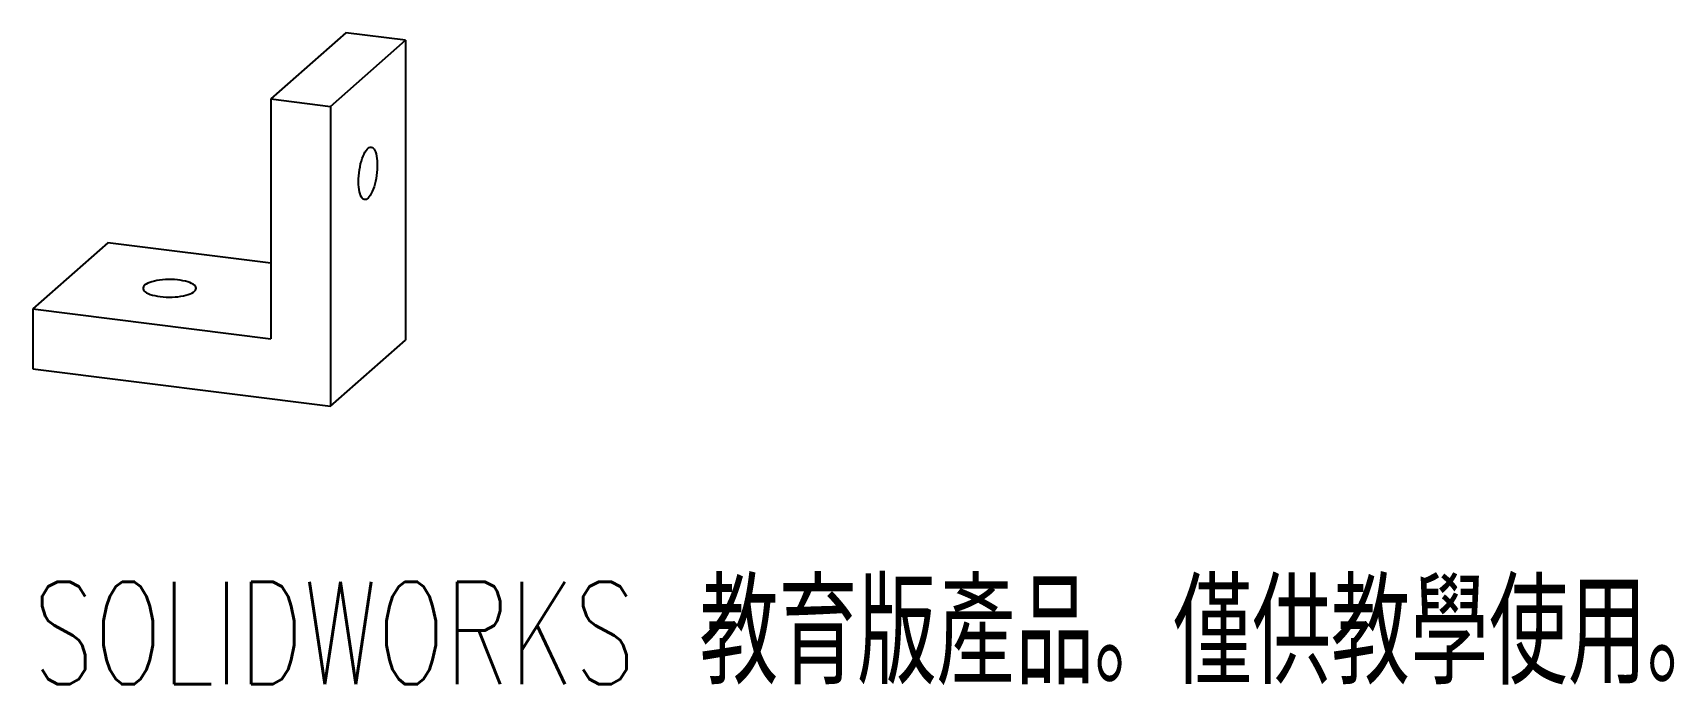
# Paper-space layout '_二等角視圖' of a CAD drawing. Header units: millimetres. Extents: x -8.8 to 68.6, y -15.6 to 15.2.
import ezdxf

# ---------------------------------------------------------------- set-up
doc = ezdxf.new("R2010")
doc.units = ezdxf.units.MM
doc.styles.add('SLDTEXTSTYLE0', font='TXT', dxfattribs={"width": 0.7, "bigfont": 'bigfont'})

psp = doc.layouts.new('_二等角視圖')

# ---------------------------------------------------------------- linework, layer by layer
at = {"color": 7, "linetype": 'Continuous', "lineweight": 25}
for p, q in [((5.977, 15.171), (2.442, 12.053)), ((5.248, 11.699), (8.783, 14.817)), ((8.783, 14.817), (5.977, 15.171)), ((8.783, 14.817), (8.783, 0.675)), ((2.442, 12.053), (2.442, 0.739)), ((2.442, 12.053), (5.248, 11.699)), ((5.248, 11.699), (5.248, -2.443)), ((-5.248, 5.271), (-8.783, 2.153)), ((2.442, 4.303), (-5.248, 5.271)), ((-8.783, 2.153), (-8.783, -0.675)), ((-8.783, 2.153), (2.442, 0.739)), ((5.248, -2.443), (8.783, 0.675)), ((-8.783, -0.675), (5.248, -2.443))]:
    psp.add_line(p, q, dxfattribs=at)
at = {"color": 7, "linetype": 'Continuous', "lineweight": 25, "flags": 128}
for points in [[(6.574, 8.154), (6.577, 8.291), (6.585, 8.432), (6.599, 8.573), (6.619, 8.714), (6.644, 8.853), (6.673, 8.988), (6.708, 9.118), (6.746, 9.239), (6.787, 9.352), (6.832, 9.454), (6.879, 9.545), (6.928, 9.622), (6.978, 9.685), (7.028, 9.733), (7.079, 9.766), (7.128, 9.783), (7.176, 9.784), (7.222, 9.768), (7.265, 9.737), (7.305, 9.69), (7.341, 9.628), (7.373, 9.552), (7.4, 9.463), (7.423, 9.362), (7.44, 9.25), (7.451, 9.129), (7.457, 9.001), (7.457, 8.866), (7.451, 8.727), (7.44, 8.586), (7.423, 8.444), (7.4, 8.304), (7.373, 8.167), (7.341, 8.034), (7.305, 7.909), (7.265, 7.791), (7.222, 7.684), (7.176, 7.587), (7.128, 7.503), (7.079, 7.433), (7.028, 7.377), (6.978, 7.337), (6.928, 7.312), (6.879, 7.303), (6.832, 7.31), (6.787, 7.334), (6.746, 7.373), (6.708, 7.427), (6.673, 7.496), (6.644, 7.579), (6.619, 7.674), (6.599, 7.781), (6.585, 7.898), (6.577, 8.023), (6.574, 8.154)], [(-2.78, 2.733), (-2.644, 2.719), (-2.504, 2.71), (-2.362, 2.706), (-2.219, 2.708), (-2.078, 2.716), (-1.941, 2.728), (-1.808, 2.746), (-1.682, 2.768), (-1.565, 2.796), (-1.459, 2.827), (-1.363, 2.863), (-1.28, 2.901), (-1.211, 2.943), (-1.157, 2.987), (-1.118, 3.033), (-1.095, 3.08), (-1.089, 3.127), (-1.098, 3.175), (-1.124, 3.221), (-1.165, 3.267), (-1.222, 3.311), (-1.294, 3.352), (-1.379, 3.39), (-1.476, 3.425), (-1.585, 3.456), (-1.704, 3.482), (-1.831, 3.504), (-1.964, 3.521), (-2.102, 3.532), (-2.244, 3.539), (-2.387, 3.539), (-2.529, 3.535), (-2.668, 3.525), (-2.804, 3.51), (-2.933, 3.49), (-3.054, 3.465), (-3.166, 3.435), (-3.268, 3.402), (-3.357, 3.365), (-3.433, 3.324), (-3.495, 3.281), (-3.541, 3.236), (-3.572, 3.19), (-3.587, 3.143), (-3.586, 3.095), (-3.568, 3.048), (-3.534, 3.002), (-3.485, 2.957), (-3.421, 2.915), (-3.342, 2.875), (-3.251, 2.838), (-3.148, 2.805), (-3.034, 2.777), (-2.911, 2.753), (-2.78, 2.733)]]:
    psp.add_lwpolyline(points, dxfattribs=at)

# ---------------------------------------------------------------- texts
at = {"color": 7, "linetype": 'Continuous', "insert": (-8.783, -10.713), "char_height": 4.83362, "attachment_point": 1, "style": 'SLDTEXTSTYLE0'}
psp.add_mtext('SOLIDWORKS 教育版產品。僅供教學使用。', dxfattribs=at)

doc.saveas('drawing.dxf')
